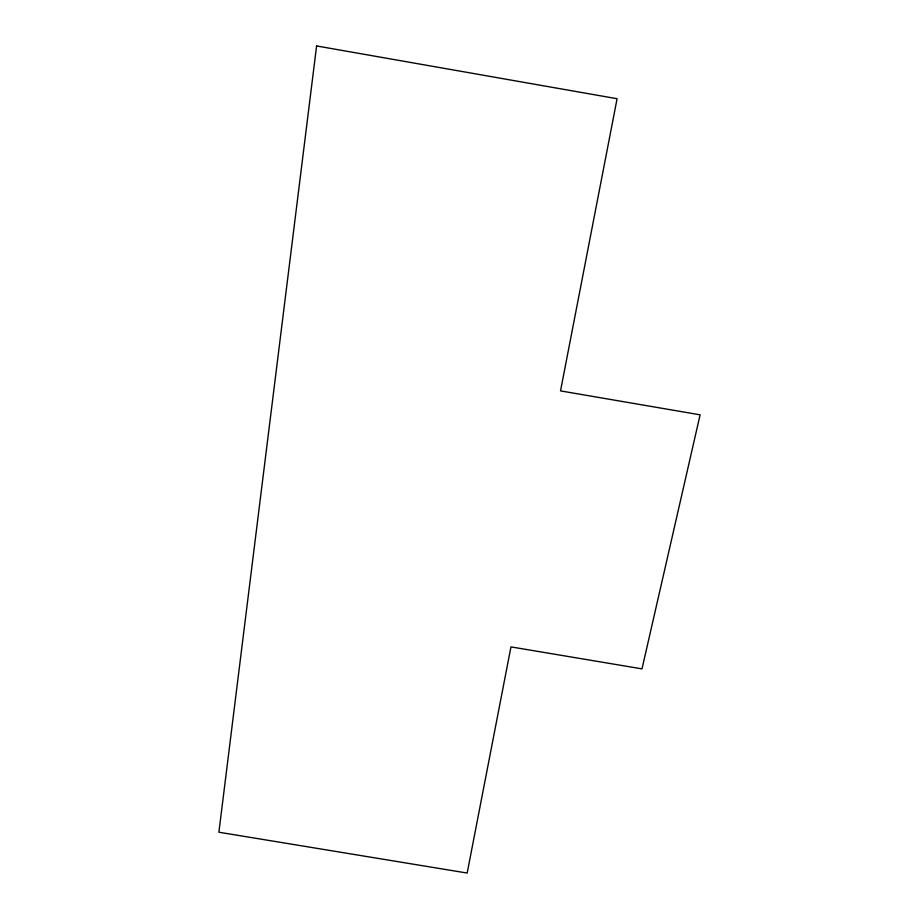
<?xml version="1.0" encoding="UTF-8"?>
<svg xmlns="http://www.w3.org/2000/svg" width="919" height="919" viewBox="0 0 919 919"><rect width="100%" height="100%" fill="white"/><g stroke="black" fill="none" stroke-linecap="round" stroke-linejoin="round"><path stroke-width="1.38" d="M316.596 45.95L218.894 832.223L467.174 873.05L510.964 646.896L642.002 668.871L700.106 414.825L560.521 390.897L617.086 98.724L316.596 45.95"/></g></svg>
